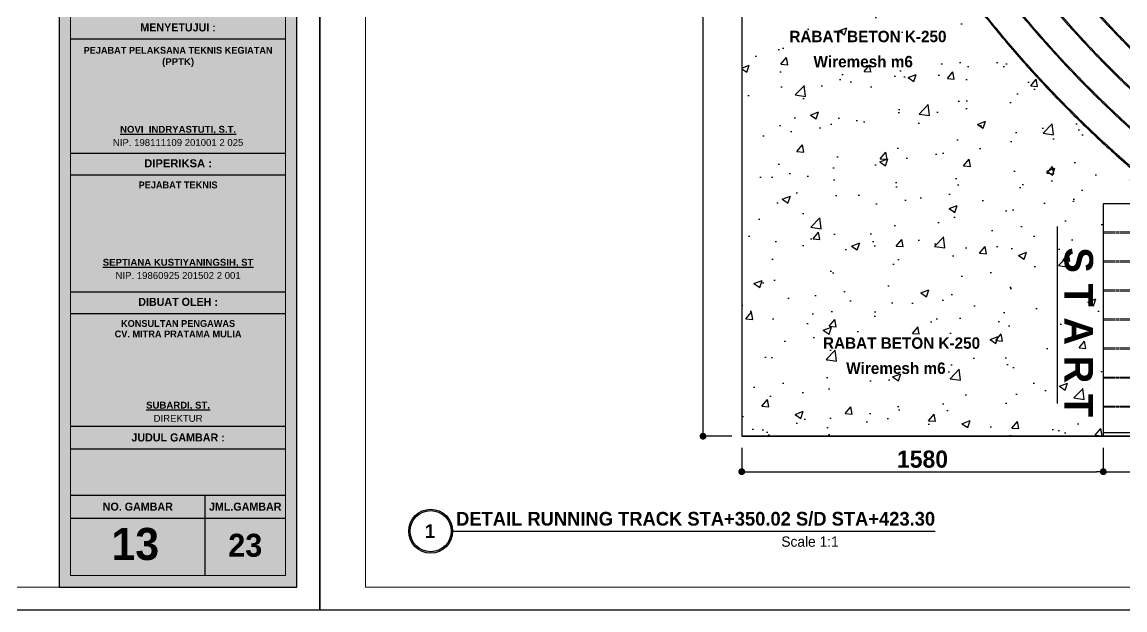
# Model space of a CAD drawing. Header units: centimetres. Extents: x -292707 to 138715, y -53922 to 66277.
# Drawn here: x 63913 to 68737, y -13157 to -10585 of the extents above; entities that cross this region are included whole.
import ezdxf
from ezdxf.xclip import XClip

# ---------------------------------------------------------------- set-up
doc = ezdxf.new("R2010")
doc.units = ezdxf.units.CM
doc.header["$XCLIPFRAME"] = 0
doc.linetypes.add('HIDDEN', pattern=[9.525, 6.35, -3.175])
for name, color, linetype in [('A-ALINE-1', 91, 'Continuous'), ('A-ALINE-2', 101, 'Continuous'), ('A-ALINE-4', 113, 'Continuous'), ('A-ALINE-7', 119, 'Continuous'), ('A-ANNOTATION', 144, 'Continuous'), ('A-DIM', 157, 'Continuous'), ('A-TEXT', 254, 'Continuous')]:
    doc.layers.add(name, color=color, linetype=linetype)
for name, color, linetype, lineweight, true_color in [('A-FILL-1', 250, 'Continuous', 0, 0x333333), ('A-FILL-4', 9, 'Continuous', 0, 0x808080), ('A-FILL-5', 7, 'Continuous', 0, 0x999999), ('A-FILL-7', 7, 'Continuous', 0, 0xcccccc)]:
    doc.layers.add(name, color=color, linetype=linetype, lineweight=lineweight, true_color=true_color)
doc.layers.add('A-SWING AREA', color=7, linetype='Continuous', lineweight=0, true_color=0xf7f7f7, transparency=0.2)
doc.styles.add('Scale 1000', font='GOTHICB.TTF', dxfattribs={"height": 150})
doc.styles.add('Scale 170', font='GOTHICB.TTF', dxfattribs={"height": 50})
doc.styles.add('Scale 200', font='GOTHICB.TTF', dxfattribs={"height": 75})
doc.styles.add('Scale 80', font='GOTHICB.TTF', dxfattribs={"height": 20})
doc.dimstyles.new('Scale 200', dxfattribs={"dimscale": 0, "dimtxt": 75, "dimasz": 30, "dimexe": 2, "dimexo": 2, "dimgap": 15, "dimtad": 1, "dimdec": 0, "dimtxsty": 'Scale 200', "dimblk": 'DOT', "dimcen": 3.5, "dimclrd": 256, "dimclre": 256, "dimclrt": 254, "dimadec": 0, "dimazin": 0, "dimtfac": 1, "dimtdec": 0, "dimtmove": 0, "dimatfit": 3, "dimldrblk": 'DOTSMALL', "dimfxl": 1, "dimtfillclr": 256, "dimlwd": -1, "dimlwe": -1, "dimarcsym": 0})

# ---------------------------------------------------------------- blocks, each defined once
blk = doc.blocks.new('hgfhgfh')
at = {"ltscale": 5}
h = blk.add_hatch(dxfattribs=at)
h.set_pattern_fill('AR-CONC', color=256, scale=2)
h.paths.add_polyline_path([(35212.7, -28949.7), (35212.7, -33830.8), (36794, -33830.8), (36794, -32814.8), (37108.1, -32814.8, -0.231727)])
at = {"layer": 'A-FILL-5'}
h = blk.add_hatch(color=256, dxfattribs=at)
h.dxf.hatch_style = 1
edge = h.paths.add_edge_path()
edge.add_arc((36668.5, -28964.9), 40, 0, 360)
h = blk.add_hatch(color=256, dxfattribs=at)
h.dxf.hatch_style = 1
edge = h.paths.add_edge_path()
edge.add_arc((51448.5, -28964.6), 40, 0, 360)
at = {"layer": 'A-FILL-7'}
h = blk.add_hatch(color=256, dxfattribs=at)
h.dxf.hatch_style = 1
h.paths.add_polyline_path([(48329.1, -25086.8), (39823.1, -25086.8, 0.929837), (39827.6, -32807.8), (48333.6, -32807.8, 0.942911)])
h.paths.add_polyline_path([(48332.1, -32757.8), (39829.4, -32757.8, -0.929395), (39824.9, -25136.8), (48327.6, -25136.8, -0.942549)], flags=16)
h.paths.add_polyline_path([(48331.9, -32750.8), (39829.7, -32750.8, -0.929332), (39825.2, -25143.8), (48327.4, -25143.8, -0.942498)], flags=0)
h.paths.add_polyline_path([(51488.5, -28964.6, -1), (51408.5, -28964.6, -1)], flags=0)
h.paths.add_polyline_path([(51483.5, -28964.6, -1), (51413.5, -28964.6, -1)], flags=0)
h.paths.add_polyline_path([(36628.5, -28964.9, -1), (36708.5, -28964.9, -1)], flags=0)
h.paths.add_polyline_path([(36633.5, -28964.9, -1), (36703.5, -28964.9, -1)], flags=0)
at = {"ltscale": 5}
blk.add_lwpolyline([(35212.7, -28949.7), (35212.7, -33830.8), (36794, -33830.8)], dxfattribs=at)
at = {"layer": 'A-ALINE-2', "ltscale": 0.14}
for p, q in [((48357.1, -24063.8), (39787.8, -24063.8)), ((39792.9, -33830.8), (48362.2, -33830.8))]:
    blk.add_line(p, q, dxfattribs=at)
for centre, radius, start, end in [((40106.4, -28947.1), 4893.7, 93.7333, 266.3264), ((48104.3, -28947.4), 4890.2, 273.0231, 87.0365)]:
    blk.add_arc(centre, radius, start, end, dxfattribs=at)
at = {"layer": 'A-ALINE-7', "ltscale": 0.14}
for p, q in [((48329.3, -25079.8), (39822.8, -25079.8)), ((48329.1, -25086.8), (39823.1, -25086.8)), ((48327.6, -25136.8), (39824.9, -25136.8)), ((48327.4, -25143.8), (39825.2, -25143.8)), ((39829.4, -32757.8), (48332.1, -32757.8)), ((39829.7, -32750.8), (48331.9, -32750.8)), ((39827.3, -32814.8), (48333.8, -32814.8)), ((39827.6, -32807.8), (48333.6, -32807.8))]:
    blk.add_line(p, q, dxfattribs=at)
at = {"layer": 'A-ALINE-7', "ltscale": 0.5}
for p, q in [((39827.3, -32814.8), (36794, -32814.8)), ((36794, -32814.8), (36794, -33830.8)), ((39827.3, -32814.8), (36794, -32814.8)), ((36794, -32814.8), (36794, -33814.8)), ((36794, -33814.8), (39822.7, -33814.8)), ((36794, -33830.8), (39822.7, -33830.8))]:
    blk.add_line(p, q, dxfattribs=at)
at = {"layer": 'A-ALINE-7', "ltscale": 0.25}
for p, q in [((36984.2, -32823.6), (36984.2, -32923)), ((36984.2, -32950.6), (36984.2, -33050)), ((36984.2, -33077.6), (36984.2, -33177)), ((36984.2, -33204.6), (36984.2, -33304)), ((36984.2, -33331.6), (36984.2, -33431)), ((36984.2, -33458.6), (36984.2, -33558)), ((36984.2, -33585.6), (36984.2, -33685)), ((36984.2, -33712.6), (36984.2, -33812))]:
    blk.add_line(p, q, dxfattribs=at)
at = {"layer": 'A-ALINE-7', "ltscale": 0.14}
for centre, radius, start, end in [((40106.4, -28947.1), 3877.7, 94.1941, 265.8729), ((40106.4, -28947.1), 3870.7, 94.1979, 265.8692), ((48104.3, -28947.4), 3867.2, 273.3996, 86.6674), ((48104.3, -28947.4), 3874.2, 273.3966, 86.6705), ((40106.4, -28947.1), 3820.7, 94.2253, 265.8422), ((40106.4, -28947.1), 3813.7, 94.2292, 265.8384), ((48104.3, -28947.4), 3810.2, 273.425, 86.6426), ((48104.3, -28947.4), 3817.2, 273.4218, 86.6457)]:
    blk.add_arc(centre, radius, start, end, dxfattribs=at)
at = {"layer": 'A-FILL-4', "ltscale": 0.14}
for p, q in [((48357.1, -24063.8), (39787.8, -24063.8)), ((48357, -24068.8), (39787.9, -24068.8)), ((48353.8, -24190.8), (39792, -24190.8)), ((48353.7, -24195.8), (39792.1, -24195.8)), ((48350.5, -24317.8), (39796.2, -24317.8)), ((48350.3, -24322.8), (39796.3, -24322.8)), ((48347.1, -24444.8), (39800.5, -24444.8)), ((48346.9, -24449.8), (39800.6, -24449.8)), ((48343.6, -24571.8), (39804.8, -24571.8)), ((48343.5, -24576.8), (39805, -24576.8)), ((48340.1, -24698.8), (39809.2, -24698.8)), ((48340, -24703.8), (39809.4, -24703.8)), ((48336.6, -24825.8), (39813.7, -24825.8)), ((48336.4, -24830.8), (39813.8, -24830.8)), ((48333, -24952.8), (39818.2, -24952.8)), ((48332.8, -24957.8), (39818.4, -24957.8)), ((39822.8, -32941.8), (48337.6, -32941.8)), ((39823, -32936.8), (48337.4, -32936.8)), ((39818.3, -33068.8), (48341.2, -33068.8)), ((39818.5, -33063.8), (48341.1, -33063.8)), ((39814.1, -33190.8), (48344.7, -33190.8)), ((39813.9, -33195.8), (48344.9, -33195.8)), ((39809.6, -33322.8), (48348.4, -33322.8)), ((39809.8, -33317.8), (48348.3, -33317.8)), ((39805.3, -33449.8), (48351.9, -33449.8)), ((39805.5, -33444.8), (48351.8, -33444.8)), ((39801.1, -33576.8), (48355.4, -33576.8)), ((39801.3, -33571.8), (48355.3, -33571.8)), ((39797, -33703.8), (48358.8, -33703.8)), ((39797.1, -33698.8), (48358.7, -33698.8)), ((39792.9, -33830.8), (48362.2, -33830.8)), ((39793, -33825.8), (48362.1, -33825.8))]:
    blk.add_line(p, q, dxfattribs=at)
for centre, radius, start, end in [((40106.4, -28947.1), 4893.7, 93.7333, 266.3264), ((40106.4, -28947.1), 4888.7, 93.7352, 266.3245), ((48104.3, -28947.4), 4885.2, 273.0247, 87.035), ((48104.3, -28947.4), 4890.2, 273.0231, 87.0365), ((40106.4, -28947.1), 4766.7, 93.7827, 266.2777), ((40106.4, -28947.1), 4761.7, 93.7847, 266.2758), ((48104.3, -28947.4), 4758.2, 273.0648, 86.9957), ((48104.3, -28947.4), 4763.2, 273.0632, 86.9973), ((40106.4, -28947.1), 4639.7, 93.8341, 266.2271), ((40106.4, -28947.1), 4634.7, 93.8362, 266.2251), ((48104.3, -28947.4), 4631.2, 273.1065, 86.9548), ((48104.3, -28947.4), 4636.2, 273.1048, 86.9564), ((40106.4, -28947.1), 4512.7, 93.8877, 266.1744), ((40106.4, -28947.1), 4507.7, 93.8899, 266.1723), ((48104.3, -28947.4), 4504.2, 273.15, 86.9121), ((48104.3, -28947.4), 4509.2, 273.1483, 86.9138), ((40106.4, -28947.1), 4385.7, 93.9436, 266.1194), ((40106.4, -28947.1), 4380.7, 93.9459, 266.1172), ((48104.3, -28947.4), 4377.2, 273.1954, 86.8676), ((48104.3, -28947.4), 4382.2, 273.1936, 86.8694), ((40106.4, -28947.1), 4258.7, 94.002, 266.0619), ((48104.3, -28947.4), 4255.2, 273.2409, 86.8231), ((40106.4, -28947.1), 4253.7, 94.0044, 266.0596), ((48104.3, -28947.4), 4250.2, 273.2428, 86.8212), ((40106.4, -28947.1), 4131.7, 94.0631, 266.0018), ((40106.4, -28947.1), 4126.7, 94.0656, 265.9994), ((48104.3, -28947.4), 4123.2, 273.2924, 86.7726), ((48104.3, -28947.4), 4128.2, 273.2904, 86.7745), ((40106.4, -28947.1), 4004.7, 94.1271, 265.9389), ((40106.4, -28947.1), 3999.7, 94.1296, 265.9364), ((48104.3, -28947.4), 3996.2, 273.3443, 86.7217), ((48104.3, -28947.4), 4001.2, 273.3422, 86.7237)]:
    blk.add_arc(centre, radius, start, end, dxfattribs=at)
at = {"layer": 'A-FILL-7', "linetype": 'HIDDEN', "ltscale": 0.5}
for p, q in [((39823.1, -32936.8), (36794, -32936.8)), ((39823.1, -32941.8), (36794, -32941.8)), ((39823.1, -33063.8), (36794, -33063.8)), ((39823.1, -33068.8), (36794, -33068.8)), ((39823.1, -33190.8), (36794, -33190.8)), ((39823.1, -33195.8), (36794, -33195.8)), ((39823.1, -33317.8), (36794, -33317.8)), ((39823.1, -33322.8), (36794, -33322.8)), ((39823.1, -33444.8), (36794, -33444.8)), ((39823.1, -33449.8), (36794, -33449.8)), ((39823.1, -33571.8), (36794, -33571.8)), ((39823.1, -33576.8), (36794, -33576.8)), ((39823.1, -33698.8), (36794, -33698.8)), ((39823.1, -33703.8), (36794, -33703.8))]:
    blk.add_line(p, q, dxfattribs=at)
at = {"layer": 'A-TEXT', "ltscale": 0.25}
blk.add_line((36594, -33687.4), (36594, -32913.4), dxfattribs=at)
blk.add_line((36594, -33687.4), (36594, -32913.4), dxfattribs=at)
for centre, radius in [((36668.5, -28964.9), 40), ((36668.5, -28964.9), 35), ((51448.5, -28964.6), 40), ((51448.5, -28964.6), 35)]:
    blk.add_circle(centre, radius, dxfattribs=at)
at = {"layer": 'A-TEXT', "style": 'Scale 1000'}
blk.add_text('S T A R T', height=125, rotation=270, dxfattribs=at).set_placement((36624.3, -33004.5))
blk.add_text('S T A R T', height=125, rotation=270, dxfattribs=at).set_placement((36624.3, -33004.5))
blk = doc.blocks.new('*U485')
at = {"layer": 'A-ANNOTATION'}
h = blk.add_hatch(color=256, dxfattribs=at)
h.dxf.hatch_style = 1
h.paths.add_polyline_path([(62379.6, 26197.9, 1), (62443.6, 26197.9, 1)])
h.paths.add_polyline_path([(62441.6, 26197.9, -1), (62381.6, 26197.9, -1)], flags=16)
blk.add_lwpolyline([(62443.6, 26197.9), (63147.1, 26197.9)], dxfattribs=at)
for radius in [32, 30]:
    blk.add_circle((62411.6, 26197.9), radius, dxfattribs=at)
blk = doc.blocks.new('jhgkjhkjhkjh')
at = {"layer": 'A-SWING AREA', "transparency": 33554457}
h = blk.add_hatch(color=256, dxfattribs=at)
h.dxf.hatch_style = 1
h.paths.add_polyline_path([(-933.61, 931.53), (-881.61, 931.53), (-881.61, 1218.53), (-933.61, 1218.53)])
at = {"layer": 'A-ALINE-1', "ltscale": 0.25}
blk.add_lwpolyline([(-933.61, 931.53), (-881.61, 931.53), (-881.61, 1218.53), (-933.61, 1218.53)], close=True, dxfattribs=at)
at = {"layer": 'A-ALINE-4', "ltscale": 0.25}
for points in [[(-931.11, 1051.44), (-884.11, 1051.44)], [(-931.11, 1026.44), (-884.11, 1026.44)], [(-931.11, 1021.72), (-884.11, 1021.72)], [(-931.11, 996.12), (-884.11, 996.12)], [(-931.11, 991.41), (-884.11, 991.41)], [(-931.11, 966.75), (-884.11, 966.75)], [(-931.11, 966.75), (-884.11, 966.75)], [(-931.11, 961.75), (-884.11, 961.75)], [(-931.11, 951.62), (-884.11, 951.62)], [(-901.74, 951.62), (-901.74, 934.03)], [(-931.11, 946.62), (-884.11, 946.62)]]:
    blk.add_lwpolyline(points, dxfattribs=at)
at = {"layer": 'A-FILL-1', "ltscale": 0.25}
blk.add_lwpolyline([(-1286.61, 931.53), (-933.61, 931.53), (-933.61, 1218.53), (-1286.61, 1218.53)], close=True, dxfattribs=at)
at = {"layer": 'A-FILL-1'}
blk.add_lwpolyline([(-931.11, 934.03), (-884.11, 934.03), (-884.11, 1216.03), (-931.11, 1216.03)], close=True, dxfattribs=at)
at = {"layer": 'Defpoints'}
blk.add_lwpolyline([(-1296.61, 926.53), (-876.61, 926.53), (-876.61, 1223.53), (-1296.61, 1223.53)], close=True, dxfattribs=at)
at = {"layer": 'A-TEXT', "ltscale": 0.25, "attachment_point": 5, "style": 'Scale 170'}
for s, width, insert, char_height in [('{\\fCentury Gothic|b1|i0|c0|p34;MENYETUJUI :}', 47, (-907.61, 1053.94), 1.75), ('PEJABAT PELAKSANA TEKNIS KEGIATAN', 47, (-907.61, 1048.94), 1.5), ('{\\fArial|b1|i0|c0|p34;(PPTK)}', 47, (-907.61, 1046.25), 1.5), ('{\\fArial|b1|i0|c0|p34;\\LNOVI  INDRYASTUTI, S.T.}', 47, (-907.61, 1031.5), 1.5), ('{\\fArial|b0|i0|c0|p34;NIP. 198111109 201001 2 025}', 47, (-907.61, 1028.77), 1.5), ('{\\fArial|b1|i0|c0|p34;DIPERIKSA :}', 47, (-907.61, 1024.22), 1.75), ('PEJABAT TEKNIS', 47, (-907.61, 1019.49), 1.5), ('{\\fArial|b1|i0|c0|p34;\\LSEPTIANA KUSTIYANINGSIH, ST}', 47, (-907.61, 1002.41), 1.5), ('{\\fArial|b0|i0|c0|p34;NIP. 19860925 201502 2 001}', 47, (-907.61, 999.68), 1.5), ('DIBUAT OLEH :', 47, (-907.61, 993.91), 1.75), ('KONSULTAN PENGAWAS', 47, (-907.61, 989.18), 1.5), ('CV. MITRA PRATAMA MULIA', 47, (-907.61, 986.89), 1.5), ('{\\fArial|b1|i0|c0|p34;\\LSUBARDI, ST.}', 47, (-907.61, 971.16), 1.5), ('{\\fArial|b0|i0|c0|p34;DIREKTUR}', 47, (-907.61, 968.43), 1.5), ('{\\fCentury Gothic|b1|i0|c0|p34;JUDUL GAMBAR :}', 47, (-907.61, 964.25), 1.75), ('{\\fCentury Gothic|b1|i0|c0|p34;NO. GAMBAR}', 29.375, (-916.42, 949.12), 1.75), ('{\\fCentury Gothic|b1|i0|c0|p34;JML.GAMBAR}', 29.375, (-892.92, 949.12), 1.75), ('23', 47, (-892.92, 940.65), 5)]:
    blk.add_mtext_dynamic_manual_height_columns(s, width=width, gutter_width=105, heights=[0], dxfattribs=dict(at, insert=insert, char_height=char_height))
blk = doc.blocks.new('_Dot')
at = {"color": 0, "linetype": 'ByBlock', "lineweight": -2}
blk.add_line((-0.5, 0), (-1, 0), dxfattribs=at)
at = {"color": 0, "linetype": 'ByBlock', "const_width": 0.5}
blk.add_lwpolyline([(-0.25, 0, 1), (0.25, 0, 1)], format="xyb", close=True, dxfattribs=at)
blk = doc.blocks.new('*D441')
at = {"layer": 'A-DIM', "ltscale": 5, "transparency": 16777216}
for p, q in [((67017.4, -7531.4), (66889.6, -7531.4)), ((66891.6, -12367.2), (66891.6, -7561.4)), ((67017.4, -12397.2), (66889.6, -12397.2))]:
    blk.add_line(p, q, dxfattribs=at)
at = {"layer": 'Defpoints', "color": 0, "ltscale": 5, "transparency": 16777216}
for p in [(66891.6, -7531.4), (67019.4, -7531.4), (67019.4, -12397.2)]:
    blk.add_point(p, dxfattribs=at)
at = {"layer": 'A-DIM', "ltscale": 5, "transparency": 16777216, "xscale": 30, "yscale": 30, "zscale": 30}
for p, rotation in [((66891.6, -7531.4), 90), ((66891.6, -12397.2), 270)]:
    blk.add_blockref('_Dot', p, dxfattribs=dict(at, rotation=rotation))
at = {"layer": 'A-DIM', "color": 254, "ltscale": 5, "transparency": 16777216, "insert": (66837.2, -9964.3), "char_height": 75, "attachment_point": 5, "rotation": 90, "style": 'Scale 200'}
blk.add_mtext('4866', dxfattribs=at)
blk = doc.blocks.new('_DotSmall')
at = {"color": 0, "linetype": 'ByBlock', "const_width": 0.5}
blk.add_lwpolyline([(-0.0625, 0, 1), (0.0625, 0, 1)], format="xyb", close=True, dxfattribs=at)
blk = doc.blocks.new('*D442')
at = {"layer": 'A-DIM', "ltscale": 5, "transparency": 16777216}
for p, q in [((67061.2, -12448.3), (67061.2, -12554.3)), ((68642.5, -12448.3), (68642.5, -12554.3)), ((67091.2, -12552.3), (68612.5, -12552.3))]:
    blk.add_line(p, q, dxfattribs=at)
at = {"layer": 'Defpoints', "color": 0, "ltscale": 5, "transparency": 16777216}
for p in [(67061.2, -12446.3), (68642.5, -12446.3), (68642.5, -12552.3)]:
    blk.add_point(p, dxfattribs=at)
at = {"layer": 'A-DIM', "ltscale": 5, "transparency": 16777216, "xscale": 30, "yscale": 30, "zscale": 30, "rotation": 180}
blk.add_blockref('_Dot', (67061.2, -12552.3), dxfattribs=at)
at = {"layer": 'A-DIM', "ltscale": 5, "transparency": 16777216, "xscale": 30, "yscale": 30, "zscale": 30}
blk.add_blockref('_Dot', (68642.5, -12552.3), dxfattribs=at)
at = {"layer": 'A-DIM', "color": 254, "ltscale": 5, "transparency": 16777216, "insert": (67851.8, -12498), "char_height": 75, "attachment_point": 5, "style": 'Scale 200'}
blk.add_mtext('1580', dxfattribs=at)
blk = doc.blocks.new('*D443')
at = {"layer": 'A-DIM', "ltscale": 5, "transparency": 16777216}
for p, q in [((71647.8, -12399.2), (71647.8, -12554.3)), ((68642.5, -12448.3), (68642.5, -12554.3)), ((68672.5, -12552.3), (71617.8, -12552.3))]:
    blk.add_line(p, q, dxfattribs=at)
at = {"layer": 'Defpoints', "color": 0, "ltscale": 5, "transparency": 16777216}
for p in [(71647.8, -12397.2), (68642.5, -12446.3), (71647.8, -12552.3)]:
    blk.add_point(p, dxfattribs=at)
at = {"layer": 'A-DIM', "ltscale": 5, "transparency": 16777216, "xscale": 30, "yscale": 30, "zscale": 30, "rotation": 180}
blk.add_blockref('_Dot', (68642.5, -12552.3), dxfattribs=at)
at = {"layer": 'A-DIM', "ltscale": 5, "transparency": 16777216, "xscale": 30, "yscale": 30, "zscale": 30}
blk.add_blockref('_Dot', (71647.8, -12552.3), dxfattribs=at)
at = {"layer": 'A-DIM', "color": 254, "ltscale": 5, "transparency": 16777216, "insert": (70145.1, -12498), "char_height": 75, "attachment_point": 5, "style": 'Scale 200'}
blk.add_mtext('3005', dxfattribs=at)

msp = doc.modelspace()

# ---------------------------------------------------------------- linework, layer by layer
at = {"ltscale": 5}
for points in [[(67061.2, -7531.4), (67061.2, -12397.2)], [(71647.8, -12397.2), (67061.2, -12397.2)]]:
    msp.add_lwpolyline(points, dxfattribs=at)

# ---------------------------------------------------------------- block references
ref = msp.add_blockref('hgfhgfh', (31848.5, 21433.6))
XClip(ref).set_block_clipping_path([(36445.6679657268, -28964.933163905), (37203.9621254251, -30532.2098348915), (39461.8033378328, -31825.0737127124), (39799.3703092107, -32680.9914345537), (39799.3703092107, -34260.3070170228), (35013.7691824475, -34260.3070170228), (35013.7691824475, -28964.933163905)])
at = {"layer": 'A-TEXT'}
for name, p, xscale, yscale, zscale in [('jhgkjhkjhkjh', (82747.5, -31687.8), 20, 20, 20), ('jhgkjhkjhkjh', (91147.5, -31687.8), 20, 20, 20), ('*U485', (-121534.5, -91406.3), 3, 3, 3)]:
    msp.add_blockref(name, p, dxfattribs=dict(at, xscale=xscale, yscale=yscale, zscale=zscale))

# ---------------------------------------------------------------- texts
at = {"ltscale": 0.25, "char_height": 50, "attachment_point": 1, "style": 'Scale 170'}
for s, width, insert in [('RABAT BETON K-250', 690.776, (67269.4, -10623.4)), ('\\pi516.5002;Wiremesh m6', 1479.363, (66858.3, -10733.4)), ('RABAT BETON K-250', 690.776, (67416.4, -11964.7)), ('\\pi516.5002;Wiremesh m6', 1479.363, (67001.5, -12074.6))]:
    msp.add_mtext_dynamic_manual_height_columns(s, width=width, gutter_width=250, heights=[0], dxfattribs=dict(at, insert=insert))
at = {"layer": 'A-TEXT', "ltscale": 0.25}
for s, width, gutter_width, insert, char_height, attachment_point, style in [('DETAIL RUNNING TRACK STA+350.02 S/D STA+423.30', 2173.156, 225, (67906.9, -12759.1), 60, 6, 'Scale 80'), ('1', 186, 225, (65697.3, -12812.5), 60, 5, 'Scale 80'), ('13', 587.5, 2100, (64408.2, -12869.5), 140, 5, 'Scale 170'), ('{\\fCentury Gothic|b0|i0|c0|p34;Scale 1:1}', 1627.059, 225, (67485.1, -12858.7), 45, 6, 'Scale 80')]:
    msp.add_mtext_dynamic_manual_height_columns(s, width=width, gutter_width=gutter_width, heights=[0], dxfattribs=dict(at, insert=insert, char_height=char_height, attachment_point=attachment_point, style=style))

# ---------------------------------------------------------------- dimensions: what is measured, and where the dimension line sits
at = {"layer": 'A-DIM', "ltscale": 5}
dim = msp.add_linear_dim(base=(66891.6, -7531.4), p1=(67019.4, -12397.2), p2=(67019.4, -7531.4), angle=90, dimstyle='Scale 200', override={"dimscale": 1}, dxfattribs=at)
dim.commit()
dim.dimension.update_dxf_attribs({"geometry": '*D441', "text_midpoint": (66837.2, -9964.3)})
dim = msp.add_linear_dim(base=(71647.8, -12552.3), p1=(68642.5, -12446.3), p2=(71647.8, -12397.2), dimstyle='Scale 200', override={"dimscale": 1, "dimtmove": 1}, dxfattribs=at)
dim.commit()
dim.dimension.update_dxf_attribs({"geometry": '*D443', "text_midpoint": (70145.1, -12498)})
dim = msp.add_linear_dim(base=(68642.5, -12552.3), p1=(67061.2, -12446.3), p2=(68642.5, -12446.3), text='1580', dimstyle='Scale 200', override={"dimscale": 1}, dxfattribs=at)
dim.commit()
dim.dimension.update_dxf_attribs({"geometry": '*D442', "text_midpoint": (67851.8, -12498)})

doc.saveas('drawing.dxf')
